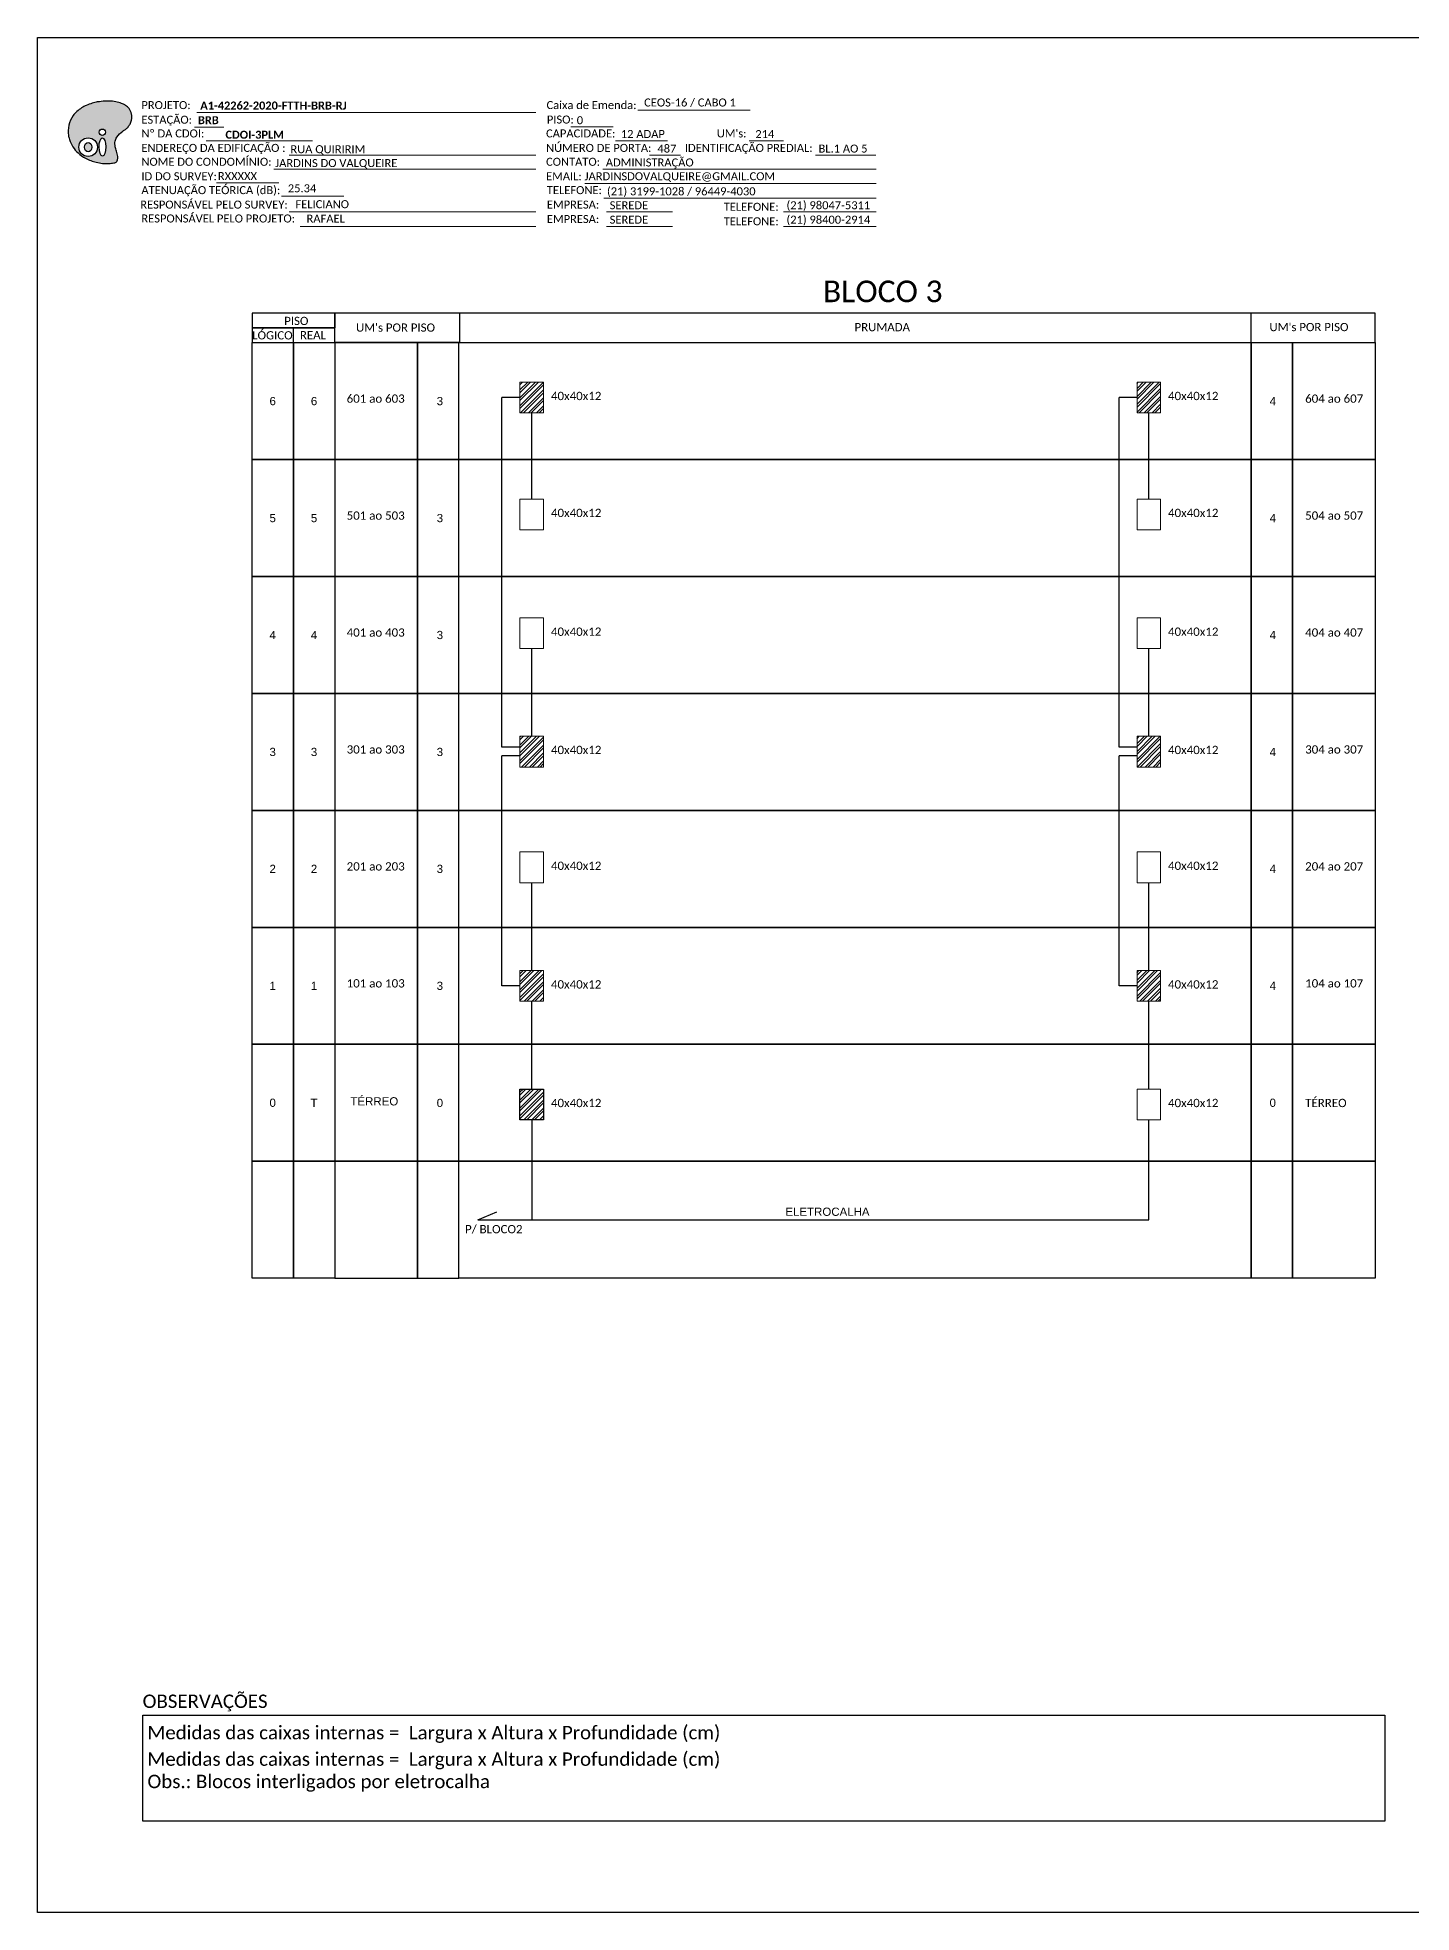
# Model space of a CAD drawing. Header units: inches. Extents: x 1064 to 5530, y 550 to 970.
# Drawn here: x 3645.7 to 3953.4, y 550.4 to 970.4 of the extents above; entities that cross this region are included whole.
import ezdxf
from ezdxf.enums import TextEntityAlignment as Align

# ---------------------------------------------------------------- set-up
doc = ezdxf.new("R2010")
doc.units = ezdxf.units.IN
doc.header["$MEASUREMENT"] = 0
doc.styles.add('ARIAL', font='arial.ttf')
doc.styles.add('WMF-Calibri0', font='calibri.ttf')
doc.styles.add('WMF-Calibri1', font='calibrib.ttf')
pattern_1 = [(45, (2982.8176, 535.308), (-0.8838835, 0.8838835), []), (45, (2982.8176, 535.933), (-0.8838835, 0.8838835), [])]

# ---------------------------------------------------------------- blocks, each defined once
blk = doc.blocks.new('A$C64B91533')
at = {"color": 0}
for points in [[(0, 4.11), (23.15, 4.11), (23.15, 8.22), (0, 8.22)], [(0, 0), (23.15, 0), (23.15, 4.11), (0, 4.11)]]:
    blk.add_lwpolyline(points, close=True, dxfattribs=at)
for points in [[(23.15, 0), (314.47, 0), (314.47, 8.22), (23.15, 8.22), (23.15, 8.22), (23.15, 4.11)], [(58.2, 0), (58.2, 8.22)], [(279.76, 0), (279.76, 8.22)], [(11.57, 0), (11.57, 4.11)]]:
    blk.add_lwpolyline(points)
at = {"color": 0, "style": 'WMF-Calibri0'}
for s, p in [('     PISO', (4.96, 4.92)), ("UM's POR PISO", (29.11, 3.06)), ('PRUMADA', (168.7, 3.18)), ("UM's POR PISO", (284.86, 3.21)), ('  LÓGICO', (-1.58, 0.89)), ('    REAL', (10.18, 0.95))]:
    blk.add_text(s, height=2.3, dxfattribs=at).set_placement(p)
blk = doc.blocks.new('OI')
h = blk.add_hatch(color=40)
edge = h.paths.add_edge_path()
edge.add_spline(control_points=[(4.35, -0.67), (3.92, -0.99), (3.26, -1.5), (2.81, -2.59), (2.9, -3.5), (3.06, -4.27), (3.31, -4.85), (3.37, -5.39), (3.4, -5.88), (3.2, -6.4), (2.54, -6.61), (1.65, -6.63), (0.55, -6.67), (-0.56, -6.42), (-1.61, -6.14), (-2.77, -5.61), (-3.92, -4.77), (-4.89, -3.7), (-5.34, -2.65), (-5.6, -1.94), (-5.85, -0.96), (-5.71, 0.47), (-5.1, 2.02), (-4.14, 3.02), (-3.3, 3.61), (-2.37, 4.16), (-1.36, 4.44), (-0.56, 4.7), (0.79, 4.85), (2.24, 4.97), (3.79, 4.57), (4.67, 4.21), (5.44, 3.65), (5.76, 2.99), (6.03, 2.21), (6.01, 1.46), (5.72, 0.64), (5.31, 0.08), (4.88, -0.38), (4.51, -0.55), (4.35, -0.67)], knot_values=[0, 0, 0, 0, 1.60434, 2.417191, 3.427595, 4.282808, 4.776746, 5.304182, 5.888771, 6.258406, 6.858137, 7.79129, 8.986195, 10.124242, 11.187857, 12.242908, 13.953784, 15.414161, 16.515391, 17.349188, 17.675853, 19.552021, 21.515531, 22.568638, 23.63245, 24.621084, 25.782718, 26.745347, 27.142653, 29.870543, 31.004649, 31.921532, 32.709589, 33.801391, 34.042471, 35.192333, 35.971461, 36.628871, 37.254359, 37.836911, 37.836911, 37.836911, 37.836911], degree=3, periodic=0)
h.paths.add_polyline_path([(1.13, -0.87, -1), (-0.04, -0.87, -1)], flags=16)
edge = h.paths.add_edge_path(flags=16)
edge.add_ellipse((0.56, -3.59), major_axis=(-0.02, 1.71), ratio=0.361305, start_angle=0, end_angle=360)
h.paths.add_polyline_path([(-0.36, -3.62, -1), (-3.8, -3.62, -1)], flags=16)
edge = h.paths.add_edge_path(flags=0)
edge.add_ellipse((-2.08, -3.62), major_axis=(0, 0.885), ratio=0.758294, start_angle=0, end_angle=360)
at = {"color": 40}
for centre, radius in [((-2.08, -3.62), 1.72), ((0.54, -0.87), 0.587)]:
    blk.add_circle(centre, radius, dxfattribs=at)
blk.add_ellipse((-2.08, -3.62), major_axis=(0, 0.885), ratio=0.758294, start_param=-3.141592653589792, end_param=3.141592653589792, dxfattribs=at)
blk.add_ellipse((0.56, -3.59), major_axis=(-0.02, 1.71), ratio=0.361305, dxfattribs=at)
at = {"color": 40, "start_tangent": (-0.800898, -0.598801), "end_tangent": (-0.800898, -0.598801)}
blk.add_spline([(4.35, -0.67), (3.2, -1.78), (2.9, -2.54), (2.92, -3.55), (3.12, -4.38), (3.28, -4.85), (3.37, -5.37), (3.35, -5.95), (3.2, -6.29), (2.66, -6.55), (1.73, -6.63), (0.54, -6.62), (-0.58, -6.41), (-1.6, -6.11), (-2.56, -5.67), (-3.95, -4.67), (-4.89, -3.56), (-5.37, -2.56), (-5.64, -1.78), (-5.72, -1.46), (-5.63, 0.42), (-4.84, 2.22), (-4.13, 2.99), (-3.27, 3.62), (-2.4, 4.09), (-1.3, 4.47), (-0.37, 4.72), (0.02, 4.77), (2.75, 4.8), (3.85, 4.53), (4.69, 4.16), (5.31, 3.68), (5.85, 2.73), (5.93, 2.5), (5.94, 1.35), (5.67, 0.62), (5.29, 0.08), (4.84, -0.36), (4.35, -0.67)], degree=3, dxfattribs=at)

msp = doc.modelspace()

# ---------------------------------------------------------------- hatches: boundary and pattern name
h = msp.add_hatch()
h.set_pattern_fill('STEEL', color=1, scale=10, style=0)
h.set_pattern_definition(pattern_1)
h.paths.add_polyline_path([(3891.94, 761.35), (3897.23, 761.35), (3897.23, 754.46), (3891.94, 754.46)])
h.paths.add_polyline_path([(3891.94, 813.83), (3897.23, 813.83), (3897.23, 806.94), (3891.94, 806.94)])
h.paths.add_polyline_path([(3891.94, 893.15), (3897.23, 893.15), (3897.23, 886.26), (3891.94, 886.26)])
h.paths.add_polyline_path([(3753.73, 893.15), (3759.03, 893.15), (3759.03, 886.26), (3753.73, 886.26)])
h.paths.add_polyline_path([(3753.73, 813.83), (3759.03, 813.83), (3759.03, 806.94), (3753.73, 806.94)])
h.paths.add_polyline_path([(3753.73, 761.35), (3759.03, 761.35), (3759.03, 754.46), (3753.73, 754.46)])
h = msp.add_hatch()
h.set_pattern_fill('STEEL', color=1, scale=10, style=0)
h.set_pattern_definition(pattern_1)
h.paths.add_polyline_path([(3753.73, 734.78), (3759.03, 734.78), (3759.03, 727.89), (3753.73, 727.89)])

# ---------------------------------------------------------------- linework, layer by layer
for points in [[(3645.66, 970.36), (4239.66, 970.36), (4239.66, 550.36), (3645.66, 550.36)], [(3693.71, 902.01), (3702.97, 902.01), (3702.97, 875.81), (3693.71, 875.81)], [(3702.97, 902.01), (3712.23, 902.01), (3712.23, 875.81), (3702.97, 875.81)], [(3730.74, 902.01), (3712.23, 902.01), (3712.23, 875.81), (3730.74, 875.81)], [(3740, 902.01), (3730.74, 902.01), (3730.74, 875.81), (3740, 875.81)], [(3740, 902.01), (3917.51, 902.01), (3917.51, 875.81), (3740, 875.81)], [(3917.51, 902.01), (3926.77, 902.01), (3926.77, 875.81), (3917.51, 875.81)], [(3926.77, 902.01), (3945.29, 902.01), (3945.29, 875.81), (3926.77, 875.81)], [(3693.71, 875.81), (3702.97, 875.81), (3702.97, 849.62), (3693.71, 849.62)], [(3702.97, 875.81), (3712.23, 875.81), (3712.23, 849.62), (3702.97, 849.62)], [(3730.74, 875.81), (3712.23, 875.81), (3712.23, 849.62), (3730.74, 849.62)], [(3740, 875.81), (3730.74, 875.81), (3730.74, 849.62), (3740, 849.62)], [(3740, 875.81), (3917.51, 875.81), (3917.51, 849.62), (3740, 849.62)], [(3917.51, 875.81), (3926.77, 875.81), (3926.77, 849.62), (3917.51, 849.62)], [(3926.77, 875.81), (3945.29, 875.81), (3945.29, 849.62), (3926.77, 849.62)], [(3693.71, 849.62), (3702.97, 849.62), (3702.97, 823.42), (3693.71, 823.42)], [(3702.97, 849.62), (3712.23, 849.62), (3712.23, 823.42), (3702.97, 823.42)], [(3730.74, 849.62), (3712.23, 849.62), (3712.23, 823.42), (3730.74, 823.42)], [(3740, 849.62), (3730.74, 849.62), (3730.74, 823.42), (3740, 823.42)], [(3740, 849.62), (3917.51, 849.62), (3917.51, 823.42), (3740, 823.42)], [(3917.51, 849.62), (3926.77, 849.62), (3926.77, 823.42), (3917.51, 823.42)], [(3926.77, 849.62), (3945.29, 849.62), (3945.29, 823.42), (3926.77, 823.42)], [(3693.71, 823.42), (3702.97, 823.42), (3702.97, 797.23), (3693.71, 797.23)], [(3702.97, 823.42), (3712.23, 823.42), (3712.23, 797.23), (3702.97, 797.23)], [(3730.74, 823.42), (3712.23, 823.42), (3712.23, 797.23), (3730.74, 797.23)], [(3740, 823.42), (3730.74, 823.42), (3730.74, 797.23), (3740, 797.23)], [(3740, 823.42), (3917.51, 823.42), (3917.51, 797.23), (3740, 797.23)], [(3917.51, 823.42), (3926.77, 823.42), (3926.77, 797.23), (3917.51, 797.23)], [(3926.77, 823.42), (3945.29, 823.42), (3945.29, 797.23), (3926.77, 797.23)], [(3693.71, 797.23), (3702.97, 797.23), (3702.97, 771.03), (3693.71, 771.03)], [(3702.97, 797.23), (3712.23, 797.23), (3712.23, 771.03), (3702.97, 771.03)], [(3730.74, 797.23), (3712.23, 797.23), (3712.23, 771.03), (3730.74, 771.03)], [(3740, 797.23), (3730.74, 797.23), (3730.74, 771.03), (3740, 771.03)], [(3740, 797.23), (3917.51, 797.23), (3917.51, 771.03), (3740, 771.03)], [(3917.51, 797.23), (3926.77, 797.23), (3926.77, 771.03), (3917.51, 771.03)], [(3926.77, 797.23), (3945.29, 797.23), (3945.29, 771.03), (3926.77, 771.03)], [(3693.71, 771.03), (3702.97, 771.03), (3702.97, 744.84), (3693.71, 744.84)], [(3702.97, 771.03), (3712.23, 771.03), (3712.23, 744.84), (3702.97, 744.84)], [(3730.74, 771.03), (3712.23, 771.03), (3712.23, 744.84), (3730.74, 744.84)], [(3740, 771.03), (3730.74, 771.03), (3730.74, 744.84), (3740, 744.84)], [(3740, 771.03), (3917.51, 771.03), (3917.51, 744.84), (3740, 744.84)], [(3917.51, 771.03), (3926.77, 771.03), (3926.77, 744.84), (3917.51, 744.84)], [(3926.77, 771.03), (3945.29, 771.03), (3945.29, 744.84), (3926.77, 744.84)], [(3693.71, 744.84), (3702.97, 744.84), (3702.97, 718.64), (3693.71, 718.64)], [(3702.97, 744.84), (3712.23, 744.84), (3712.23, 718.64), (3702.97, 718.64)], [(3730.74, 744.84), (3712.23, 744.84), (3712.23, 718.64), (3730.74, 718.64)], [(3740, 744.84), (3730.74, 744.84), (3730.74, 718.64), (3740, 718.64)], [(3740, 744.84), (3917.51, 744.84), (3917.51, 718.64), (3740, 718.64)], [(3917.51, 744.84), (3926.77, 744.84), (3926.77, 718.64), (3917.51, 718.64)], [(3926.77, 744.84), (3945.29, 744.84), (3945.29, 718.64), (3926.77, 718.64)], [(3693.71, 718.64), (3702.97, 718.64), (3702.97, 692.45), (3693.71, 692.45)], [(3702.97, 718.64), (3712.23, 718.64), (3712.23, 692.45), (3702.97, 692.45)], [(3730.74, 718.64), (3712.23, 718.64), (3712.23, 692.45), (3730.74, 692.45)], [(3740, 718.64), (3730.74, 718.64), (3730.74, 692.45), (3740, 692.45)], [(3740, 718.64), (3917.51, 718.64), (3917.51, 692.45), (3740, 692.45)], [(3917.51, 718.64), (3926.77, 718.64), (3926.77, 692.45), (3917.51, 692.45)], [(3926.77, 718.64), (3945.29, 718.64), (3945.29, 692.45), (3926.77, 692.45)]]:
    msp.add_lwpolyline(points, close=True)
at = {"color": 7, "lineweight": 0}
for points in [[(3681.33, 953.57), (3757.3, 953.57)], [(3780.14, 954.06), (3805.27, 954.06)], [(3680.81, 950.29), (3687.36, 950.29)], [(3765.1, 950.33), (3774.58, 950.33)], [(3683.47, 947.22), (3707.29, 947.22)], [(3775.14, 947.22), (3786.76, 947.22)], [(3805.09, 947.22), (3812.75, 947.22)], [(3698.63, 940.87), (3757.3, 940.87)], [(3702.04, 943.98), (3757.3, 943.98)], [(3772.26, 940.87), (3833.49, 940.87)], [(3782.73, 943.98), (3789.67, 943.98)], [(3819.9, 943.98), (3833.46, 943.98)], [(3685.79, 937.81), (3699.73, 937.81)], [(3768.22, 937.63), (3833.49, 937.63)], [(3700.33, 934.84), (3714.27, 934.84)], [(3772.51, 934.4), (3833.49, 934.4)], [(3702.04, 931.29), (3757.3, 931.29)], [(3773.11, 931.29), (3787.91, 931.29)], [(3812.72, 931.29), (3833.49, 931.29)], [(3704.53, 928.05), (3757.3, 928.05)], [(3773.11, 928.05), (3787.91, 928.05)], [(3812.72, 928.05), (3833.49, 928.05)]]:
    msp.add_lwpolyline(points, dxfattribs=at)
at = {"color": 1, "lineweight": 0}
for points in [[(3753.73, 893.15), (3759.03, 893.15), (3759.03, 886.26), (3753.73, 886.26)], [(3891.94, 893.15), (3897.23, 893.15), (3897.23, 886.26), (3891.94, 886.26)], [(3753.73, 813.83), (3759.03, 813.83), (3759.03, 806.94), (3753.73, 806.94)], [(3891.94, 813.83), (3897.23, 813.83), (3897.23, 806.94), (3891.94, 806.94)], [(3753.73, 761.35), (3759.03, 761.35), (3759.03, 754.46), (3753.73, 754.46)], [(3891.94, 761.35), (3897.23, 761.35), (3897.23, 754.46), (3891.94, 754.46)]]:
    msp.add_lwpolyline(points, close=True, dxfattribs=at)
at = {"color": 3}
for points in [[(3749.69, 811.37), (3749.69, 889.71)], [(3753.73, 889.71), (3749.69, 889.71)], [(3891.94, 889.71), (3887.9, 889.71)], [(3887.9, 811.37), (3887.9, 889.71)], [(3753.73, 811.37), (3749.69, 811.37)], [(3891.94, 811.37), (3887.9, 811.37)], [(3753.73, 757.9), (3749.69, 757.9), (3749.69, 809.46)], [(3753.73, 809.46), (3749.69, 809.46)], [(3891.94, 809.46), (3887.9, 809.46)], [(3891.94, 757.9), (3887.9, 757.9), (3887.9, 809.46)], [(3756.38, 734.78), (3756.38, 754.46)], [(3894.59, 734.78), (3894.59, 754.46)], [(3756.38, 727.89), (3756.38, 705.54)], [(3894.58, 705.54), (3894.59, 727.89)], [(3744.32, 705.54), (3748.57, 707.33)], [(3744.32, 705.54), (3894.58, 705.54)]]:
    msp.add_lwpolyline(points, dxfattribs=at)
for points in [[(3756.38, 866.96), (3756.38, 886.26)], [(3894.59, 866.96), (3894.59, 886.26)], [(3756.38, 813.83), (3756.38, 833.46)], [(3894.59, 813.83), (3894.59, 833.46)], [(3756.38, 761.35), (3756.38, 781.02)], [(3894.59, 761.35), (3894.59, 781.02)]]:
    msp.add_lwpolyline(points)
at = {"color": 0, "lineweight": 0}
for points in [[(3753.73, 866.96), (3759.03, 866.96), (3759.03, 860.06), (3753.73, 860.06)], [(3891.94, 866.96), (3897.23, 866.96), (3897.23, 860.06), (3891.94, 860.06)], [(3753.73, 840.36), (3759.03, 840.36), (3759.03, 833.46), (3753.73, 833.46)], [(3891.94, 840.36), (3897.23, 840.36), (3897.23, 833.46), (3891.94, 833.46)], [(3753.73, 787.92), (3759.03, 787.92), (3759.03, 781.02), (3753.73, 781.02)], [(3891.94, 787.92), (3897.23, 787.92), (3897.23, 781.02), (3891.94, 781.02)], [(3891.94, 734.78), (3897.23, 734.78), (3897.23, 727.89), (3891.94, 727.89)]]:
    msp.add_lwpolyline(points, close=True, dxfattribs=at)
at = {"color": 1}
msp.add_lwpolyline([(3753.73, 734.78), (3759.03, 734.78), (3759.03, 727.89), (3753.73, 727.89)], close=True, dxfattribs=at)
at = {"color": 0}
msp.add_lwpolyline([(3669.23, 594.55), (3947.47, 594.55), (3947.47, 570.85), (3669.23, 570.85)], close=True, dxfattribs=at)

# ---------------------------------------------------------------- block references
at = {"color": 7, "xscale": 1.213923925163967, "yscale": 1.213923925163954, "zscale": 1.213923925163967, "rotation": 0.1532896023949059}
msp.add_blockref('OI', (3659.52, 950.19), dxfattribs=at)
at = {"xscale": 0.8000000000001819, "yscale": 0.8000000000001819, "zscale": 0.8}
msp.add_blockref('A$C64B91533', (3693.71, 902.01), dxfattribs=at)

# ---------------------------------------------------------------- texts
at = {"color": 7, "lineweight": 0, "style": 'WMF-Calibri0'}
for s, height, p in [('PROJETO:', 1.793, (3668.93, 954.32)), ('Caixa de Emenda:', 1.7927, (3759.68, 954.32)), ('ESTAÇÃO:', 1.793, (3668.93, 951.04)), ('Nº DA CDOI:', 1.7927, (3668.93, 947.97)), ('CAPACIDADE:', 1.7927, (3759.57, 947.97)), ('PISO:', 1.793, (3759.75, 951.08)), ("UM's:", 1.793, (3797.82, 947.97)), ('ENDEREÇO DA EDIFICAÇÃO :', 1.7927, (3668.93, 944.73)), ('NÚMERO DE PORTA:', 1.7927, (3759.57, 944.73)), ('IDENTIFICAÇÃO PREDIAL:', 1.7927, (3790.65, 944.73)), ('NOME DO CONDOMÍNIO:', 1.7927, (3668.93, 941.62)), ('CONTATO:', 1.793, (3759.57, 941.62)), ('ATENUAÇÃO TEÓRICA (dB):', 1.7927, (3668.93, 935.27)), ('ID DO SURVEY:', 1.7927, (3668.93, 938.38)), ('EMAIL: JARDINSDOVALQUEIRE@GMAIL.COM', 1.7927, (3759.57, 938.38)), ('TELEFONE:', 1.793, (3759.75, 935.27)), ('RESPONSÁVEL PELO SURVEY:', 1.7927, (3668.68, 932.03)), ('EMPRESA:', 1.793, (3759.75, 932.03)), ('TELEFONE:', 1.793, (3799.36, 931.53)), ('RESPONSÁVEL PELO PROJETO:', 1.7927, (3668.93, 928.92)), ('EMPRESA:', 1.793, (3759.75, 928.8)), ('TELEFONE:', 1.793, (3799.36, 928.29))]:
    msp.add_text(s, height=height, dxfattribs=at).set_placement(p)
at = {"color": 7}
for s, height, style, p in [('A1-42262-2020-FTTH-BRB-RJ', 1.7927, 'WMF-Calibri1', (3682.12, 954.22)), ('CEOS-16 / CABO 1', 1.7927, 'WMF-Calibri0', (3781.54, 954.9)), ('BRB', 1.793, 'WMF-Calibri1', (3681.6, 950.94)), ('0', 1.79, 'WMF-Calibri0', (3766.45, 950.93)), ('12 ADAP', 1.793, 'WMF-Calibri0', (3776.32, 947.84)), ('214', 1.793, 'WMF-Calibri0', (3806.44, 947.82)), ('RUA QUIRIRIM', 1.7927, 'WMF-Calibri0', (3702.31, 944.44)), ('487', 1.793, 'WMF-Calibri0', (3784.51, 944.58)), ('BL.1 AO 5', 1.793, 'WMF-Calibri0', (3820.6, 944.58)), ('JARDINS DO VALQUEIRE', 1.7927, 'WMF-Calibri0', (3698.9, 941.33)), ('ADMINISTRAÇÃO', 1.7927, 'WMF-Calibri0', (3772.96, 941.47)), ('RXXXXX', 1.793, 'WMF-Calibri0', (3686.06, 938.42)), ('25.34', 1.793, 'WMF-Calibri0', (3701.73, 935.68)), ('(21) 3199-1028 / 96449-4030', 1.7927, 'WMF-Calibri0', (3773.21, 935)), ('FELICIANO', 1.793, 'WMF-Calibri0', (3703.44, 932.12)), ('SEREDE', 1.793, 'WMF-Calibri0', (3773.82, 931.88)), ('(21) 98047-5311', 1.7927, 'WMF-Calibri0', (3813.42, 931.88)), ('RAFAEL', 1.793, 'WMF-Calibri0', (3705.93, 928.89)), ('SEREDE', 1.793, 'WMF-Calibri0', (3773.82, 928.65)), ('(21) 98400-2914', 1.7927, 'WMF-Calibri0', (3813.42, 928.65))]:
    msp.add_text(s, height=height, dxfattribs=dict(at, style=style)).set_placement(p)
at = {"color": 7, "style": 'WMF-Calibri1'}
msp.add_text('CDOI-3PLM  ', height=1.7927, dxfattribs=at).set_placement((3694.94, 947.68), align=Align.CENTER)
at = {"style": 'WMF-Calibri0'}
for s, height, p in [('BLOCO 3', 4.839, (3821.57, 911.07)), ('601 ao 603', 1.854, (3714.91, 888.54)), ('40x40x12', 1.854, (3760.67, 889.13)), ('40x40x12', 1.854, (3898.88, 889.13)), ('604 ao 607', 1.854, (3929.6, 888.54)), ('501 ao 503', 1.854, (3714.91, 862.34)), ('40x40x12', 1.854, (3760.67, 862.94)), ('40x40x12', 1.854, (3898.88, 862.94)), ('504 ao 507', 1.854, (3929.6, 862.34)), ('401 ao 403', 1.854, (3714.91, 836.15)), ('40x40x12', 1.854, (3760.67, 836.33)), ('40x40x12', 1.854, (3898.88, 836.33)), ('404 ao 407', 1.854, (3929.6, 836.15)), ('301 ao 303', 1.854, (3714.91, 809.95)), ('40x40x12', 1.854, (3760.67, 809.84)), ('40x40x12', 1.854, (3898.88, 809.84)), ('304 ao 307', 1.854, (3929.6, 809.95)), ('201 ao 203', 1.854, (3714.91, 783.76)), ('40x40x12', 1.854, (3760.67, 783.9)), ('40x40x12', 1.854, (3898.88, 783.9)), ('204 ao 207', 1.854, (3929.6, 783.76)), ('101 ao 103', 1.854, (3714.91, 757.56)), ('40x40x12', 1.854, (3760.67, 757.33)), ('40x40x12', 1.854, (3898.88, 757.33)), ('104 ao 107', 1.854, (3929.6, 757.56)), ('40x40x12', 1.854, (3760.67, 730.76)), ('40x40x12', 1.854, (3898.88, 730.76)), ('TÉRREO', 1.854, (3929.6, 730.76)), ('OBSERVAÇÕES', 3, (3669.21, 596.17))]:
    msp.add_text(s, height=height, dxfattribs=at).set_placement(p)
at = {"color": 3, "style": 'WMF-Calibri0'}
msp.add_text('P/ BLOCO2', height=1.854, dxfattribs=at).set_placement((3741.42, 702.5))
at = {"char_height": 3, "width": 277.1819, "attachment_point": 1, "style": 'WMF-Calibri0'}
for s, insert in [('Medidas das caixas internas =  Largura x Altura x Profundidade (cm)', (3670.29, 592.15)), ('Medidas das caixas internas =  Largura x Altura x Profundidade (cm)\\PObs.: Blocos interligados por eletrocalha', (3670.29, 586.21))]:
    msp.add_mtext(s, dxfattribs=dict(at, insert=insert))
at = {"style": 'ARIAL', "flags": 12}
for tag, p in [('6', (3698.34, 888.91)), ('6', (3707.6, 888.91)), ('3', (3735.79, 888.91)), ('4', (3922.36, 888.91)), ('5', (3698.34, 862.71)), ('5', (3707.6, 862.71)), ('3', (3735.79, 862.71)), ('4', (3922.36, 862.71)), ('4', (3698.34, 836.52)), ('4', (3707.6, 836.52)), ('3', (3735.79, 836.52)), ('4', (3922.34, 836.52)), ('3', (3698.34, 810.32)), ('3', (3707.6, 810.32)), ('3', (3735.79, 810.32)), ('4', (3922.34, 810.32)), ('2', (3698.34, 784.13)), ('2', (3707.6, 784.13)), ('3', (3735.79, 784.13)), ('4', (3922.34, 784.13)), ('1', (3698.34, 757.93)), ('1', (3707.6, 757.93)), ('3', (3735.79, 757.93)), ('4', (3922.34, 757.93)), ('0', (3698.34, 731.74)), ('T', (3707.6, 731.74)), ('TÉRREO', (3721.11, 732.06)), ('0', (3735.79, 731.7)), ('0', (3922.34, 731.74)), ('ELETROCALHA', (3822.6, 707.33))]:
    msp.add_attdef(tag, text='XX', height=1.84, dxfattribs=at).set_placement(p, align=Align.MIDDLE_CENTER)

doc.saveas('drawing.dxf')
